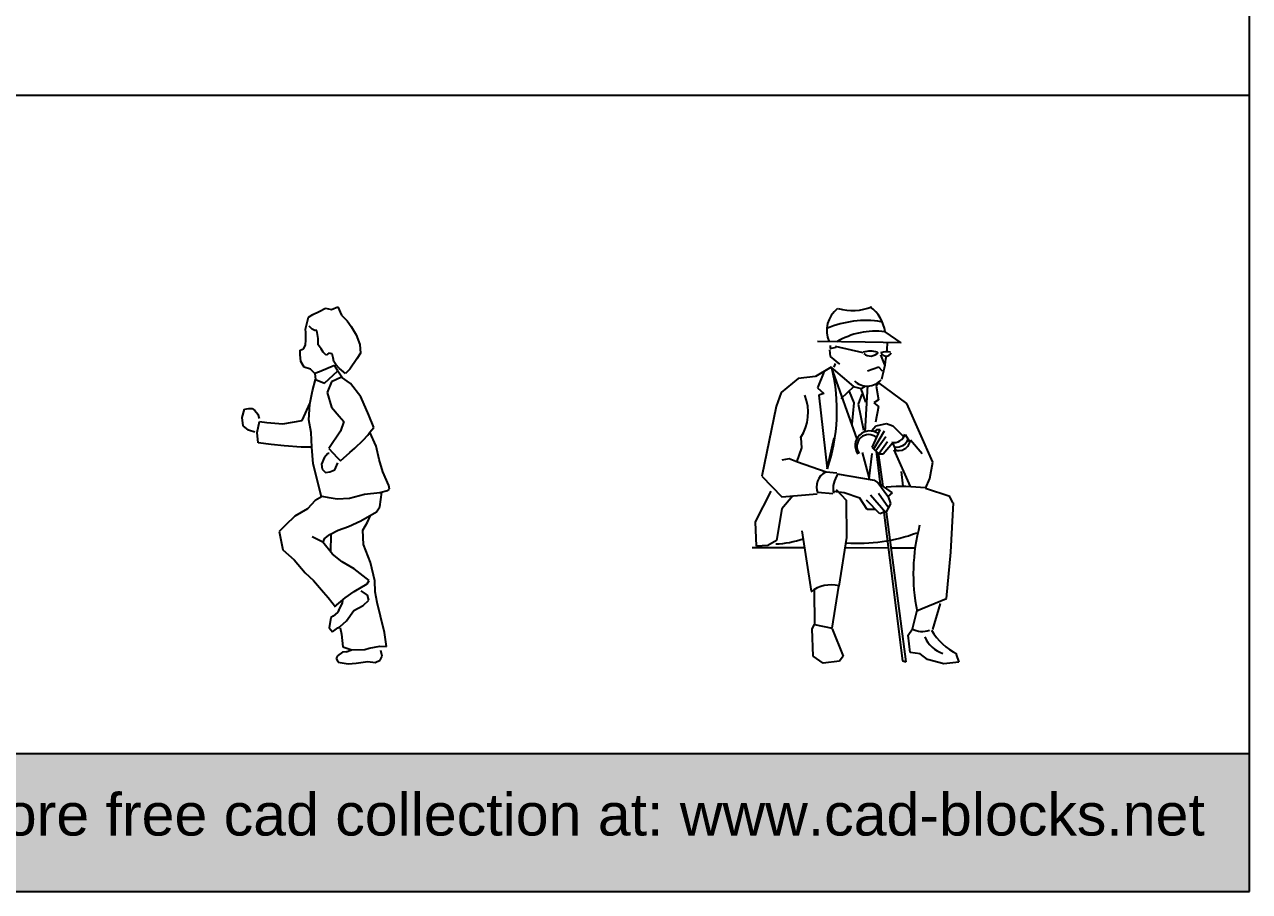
# Model space of a CAD drawing. Header units: millimetres. Extents: x 80073 to 99926, y 37306 to 52946.
# Drawn here: x 95475 to 99926, y 37306 to 40457 of the extents above; entities that cross this region are included whole.
import ezdxf

# ---------------------------------------------------------------- set-up
doc = ezdxf.new("R2010")
doc.units = ezdxf.units.MM
doc.layers.add('www.cad-blocks.net', color=7, linetype='Continuous')
doc.styles.get("Standard").update_dxf_attribs({"font": 'arial.ttf'})

# ---------------------------------------------------------------- blocks, each defined once
blk = doc.blocks.new('A$C1F673937')
for p, q in [((0.2808, 1.2813), (0.3037, 1.2928)), ((0.3037, 1.2928), (0.3247, 1.2882)), ((0.3247, 1.2882), (0.3476, 1.2977)), ((0.3476, 1.2977), (0.3612, 1.2673)), ((0.2303, 1.2164), (0.2417, 1.2603)), ((0.2417, 1.2603), (0.2579, 1.2698)), ((0.2579, 1.2698), (0.2808, 1.2813)), ((0.3612, 1.2673), (0.3821, 1.2464)), ((0.3821, 1.2464), (0.3964, 1.2262)), ((0.2323, 1.2049), (0.2303, 1.2164)), ((0.2324, 1.1772), (0.2323, 1.2049)), ((0.2553, 1.2165), (0.2438, 1.2279)), ((0.2647, 1.2117), (0.2553, 1.2165)), ((0.2715, 1.2118), (0.2647, 1.2117)), ((0.2763, 1.1821), (0.2715, 1.2118)), ((0.3964, 1.2262), (0.4146, 1.1958)), ((0.2237, 1.1448), (0.2304, 1.159)), ((0.2304, 1.159), (0.2324, 1.1772)), ((0.2763, 1.1706), (0.2763, 1.1821)), ((0.2763, 1.1591), (0.2763, 1.1706)), ((0.2878, 1.1449), (0.2763, 1.1591)), ((0.4146, 1.1958), (0.4282, 1.1614)), ((0.4282, 1.1614), (0.431, 1.129)), ((0.2115, 1.1401), (0.2237, 1.1448)), ((0.2116, 1.1245), (0.2115, 1.1401)), ((0.2143, 1.0989), (0.2116, 1.1245)), ((0.2946, 1.1335), (0.2878, 1.1449)), ((0.3061, 1.122), (0.2946, 1.1335)), ((0.3155, 1.1288), (0.3061, 1.122)), ((0.327, 1.1268), (0.3155, 1.1288)), ((0.3318, 1.1126), (0.327, 1.1268)), ((0.431, 1.129), (0.4168, 1.1087)), ((0.2258, 1.078), (0.2143, 1.0989)), ((0.2488, 1.0713), (0.2258, 1.078)), ((0.265, 1.0551), (0.2488, 1.0713)), ((0.3365, 1.085), (0.2812, 1.0619)), ((0.3338, 1.0991), (0.3318, 1.1126)), ((0.3413, 1.0877), (0.3338, 1.0991)), ((0.3481, 1.0647), (0.3365, 1.085)), ((0.3548, 1.0735), (0.3413, 1.0877)), ((0.3758, 1.0553), (0.3548, 1.0735)), ((0.3919, 1.0716), (0.3758, 1.0553)), ((0.4168, 1.1087), (0.3919, 1.0716)), ((0.2557, 0.993), (0.2671, 1.0342)), ((0.2812, 1.0619), (0.265, 1.0551)), ((0.265, 1.0551), (0.2671, 1.0342)), ((0.2671, 1.0342), (0.2995, 1.0207)), ((0.2995, 1.0207), (0.3481, 1.0647)), ((0.3252, 1.0255), (0.3091, 0.9863)), ((0.3616, 1.0418), (0.3252, 1.0255)), ((0.3481, 1.0647), (0.3652, 1.0396)), ((0.3941, 1.0189), (0.3616, 1.0418)), ((0.247, 0.9443), (0.2557, 0.993)), ((0.3091, 0.9863), (0.3254, 0.933)), ((0.4313, 0.9704), (0.3941, 1.0189)), ((0.2192, 0.8841), (0.2473, 0.9491)), ((0.2424, 0.8869), (0.247, 0.9443)), ((0.4611, 0.9036), (0.4313, 0.9704)), ((0, 0.8959), (0.0094, 0.9256)), ((0.0048, 0.8655), (0, 0.8959)), ((0.0094, 0.9256), (0.0236, 0.9277)), ((0.0236, 0.9277), (0.0371, 0.9277)), ((0.0371, 0.9277), (0.0465, 0.921)), ((0.0465, 0.921), (0.058, 0.9075)), ((0.058, 0.9075), (0.0628, 0.8913)), ((0.3254, 0.933), (0.3531, 0.9007)), ((0.3531, 0.9007), (0.3694, 0.8804)), ((0.479, 0.8597), (0.4611, 0.9036)), ((0.0237, 0.8494), (0.0048, 0.8655)), ((0.0467, 0.8427), (0.0237, 0.8494)), ((0.0554, 0.8406), (0.0633, 0.8813)), ((0.0633, 0.8813), (0.09, 0.8777)), ((0.09, 0.8777), (0.1479, 0.8726)), ((0.1479, 0.8726), (0.2192, 0.8841)), ((0.2519, 0.841), (0.2424, 0.8869)), ((0.3579, 0.846), (0.3159, 0.7823)), ((0.3694, 0.8804), (0.3579, 0.846)), ((0.464, 0.8419), (0.479, 0.8597)), ((0.0582, 0.8035), (0.0554, 0.8406)), ((0.1062, 0.7969), (0.0582, 0.8035)), ((0.2541, 0.7877), (0.2519, 0.841)), ((0.4101, 0.7844), (0.4407, 0.8127)), ((0.4407, 0.8127), (0.4568, 0.8313)), ((0.4568, 0.8313), (0.464, 0.8419)), ((0.487, 0.7909), (0.464, 0.8419)), ((0.1528, 0.7922), (0.1062, 0.7969)), ((0.2149, 0.7876), (0.1528, 0.7922)), ((0.2561, 0.7877), (0.2149, 0.7876)), ((0.2589, 0.7276), (0.2541, 0.7877)), ((0.3115, 0.7649), (0.298, 0.7486)), ((0.3162, 0.7649), (0.3115, 0.7649)), ((0.3159, 0.7823), (0.3458, 0.7499)), ((0.3573, 0.7384), (0.392, 0.7689)), ((0.392, 0.7689), (0.4101, 0.7844)), ((0.4986, 0.7423), (0.487, 0.7909)), ((0.2705, 0.6797), (0.2589, 0.7276)), ((0.298, 0.7486), (0.2886, 0.7257)), ((0.2886, 0.7257), (0.2914, 0.7074)), ((0.3373, 0.7048), (0.3487, 0.7305)), ((0.3458, 0.7499), (0.3573, 0.7384)), ((0.5122, 0.6984), (0.4986, 0.7423)), ((0.2885, 0.6065), (0.2705, 0.6797)), ((0.2914, 0.7074), (0.3029, 0.696)), ((0.3029, 0.696), (0.3191, 0.698)), ((0.3191, 0.698), (0.3373, 0.7048)), ((0.5332, 0.6478), (0.5122, 0.6984)), ((0.5002, 0.5708), (0.5079, 0.624)), ((0.5285, 0.6296), (0.5008, 0.6221)), ((0.5285, 0.6296), (0.5359, 0.6354)), ((0.5359, 0.6354), (0.5332, 0.6478)), ((0.2659, 0.594), (0.2383, 0.5642)), ((0.2916, 0.6082), (0.2659, 0.594)), ((0.3166, 0.6035), (0.2916, 0.6082)), ((0.3463, 0.5988), (0.3166, 0.6035)), ((0.3902, 0.6016), (0.3463, 0.5988)), ((0.4455, 0.6152), (0.3902, 0.6016)), ((0.5008, 0.6221), (0.4455, 0.6152)), ((0.1925, 0.5364), (0.1581, 0.5039)), ((0.2383, 0.5642), (0.1925, 0.5364)), ((0.4314, 0.52), (0.4888, 0.5525)), ((0.4564, 0.5153), (0.4665, 0.5399)), ((0.4888, 0.5525), (0.5002, 0.5708)), ((0.1581, 0.5039), (0.1345, 0.4809)), ((0.3495, 0.4864), (0.3872, 0.4998)), ((0.3872, 0.4998), (0.4314, 0.52)), ((0.439, 0.4863), (0.4564, 0.5153)), ((0.1345, 0.4809), (0.1488, 0.4141)), ((0.2939, 0.4421), (0.2551, 0.4623)), ((0.299, 0.4541), (0.2939, 0.4426)), ((0.299, 0.4541), (0.319, 0.4703)), ((0.319, 0.4703), (0.3495, 0.4864)), ((0.323, 0.4708), (0.3217, 0.4069)), ((0.4411, 0.4336), (0.439, 0.4863)), ((0.1488, 0.4141), (0.1901, 0.3778)), ((0.3284, 0.3983), (0.2939, 0.4421)), ((0.4669, 0.3688), (0.4411, 0.4336)), ((0.1901, 0.3778), (0.2293, 0.3312)), ((0.3641, 0.3711), (0.3284, 0.3983)), ((0.4076, 0.3456), (0.3641, 0.3711)), ((0.483, 0.3014), (0.4669, 0.3688)), ((0.2293, 0.3312), (0.2598, 0.3036)), ((0.4615, 0.3027), (0.4076, 0.3456)), ((0.2598, 0.3036), (0.2963, 0.2605)), ((0.407, 0.2627), (0.4544, 0.2911)), ((0.4544, 0.2911), (0.4615, 0.3027)), ((0.4836, 0.2618), (0.483, 0.3014)), ((0.2963, 0.2605), (0.3125, 0.2416)), ((0.3125, 0.2416), (0.3403, 0.2072)), ((0.3356, 0.2072), (0.3747, 0.2397)), ((0.3651, 0.2203), (0.3665, 0.231)), ((0.3747, 0.2397), (0.407, 0.2627)), ((0.4565, 0.25), (0.4335, 0.2661)), ((0.4403, 0.2128), (0.4612, 0.2318)), ((0.4612, 0.2318), (0.4565, 0.25)), ((0.4907, 0.2232), (0.4836, 0.2618)), ((0.5037, 0.1741), (0.4907, 0.2232)), ((0.3465, 0.1868), (0.3312, 0.1741)), ((0.3518, 0.1958), (0.3465, 0.1868)), ((0.3518, 0.1958), (0.3651, 0.2203)), ((0.3795, 0.1567), (0.4069, 0.1943)), ((0.4069, 0.1943), (0.4403, 0.2128)), ((0.323, 0.1683), (0.3161, 0.1311)), ((0.3312, 0.1741), (0.323, 0.1683)), ((0.3486, 0.1317), (0.3566, 0.1357)), ((0.3566, 0.1357), (0.3795, 0.1567)), ((0.518, 0.1136), (0.5037, 0.1741)), ((0.3161, 0.1311), (0.3284, 0.1167)), ((0.3284, 0.1167), (0.3486, 0.1317)), ((0.3566, 0.131), (0.3614, 0.108)), ((0.3614, 0.108), (0.3658, 0.0618)), ((0.5253, 0.0629), (0.518, 0.1136)), ((0.3658, 0.0618), (0.3987, 0.0507)), ((0.3789, 0.0443), (0.3952, 0.0505)), ((0.3987, 0.0507), (0.4466, 0.0528)), ((0.4466, 0.0528), (0.4623, 0.0571)), ((0.4623, 0.0571), (0.5009, 0.0645)), ((0.5009, 0.0645), (0.5253, 0.0629)), ((0.5092, 0.0276), (0.5044, 0.0485)), ((0.3466, 0.0294), (0.3418, 0.02)), ((0.3418, 0.02), (0.3497, 0.0068)), ((0.3655, 0.0422), (0.3466, 0.0294)), ((0.3493, 0.0069), (0.371, 0.0032)), ((0.3789, 0.0443), (0.3655, 0.0422)), ((0.371, 0.0032), (0.3859, 0)), ((0.3859, 0), (0.4142, 0.0033)), ((0.4142, 0.0033), (0.4567, 0.0091)), ((0.4567, 0.0091), (0.4836, 0.0046)), ((0.4836, 0.0046), (0.5018, 0.0134)), ((0.5018, 0.0134), (0.5092, 0.0276))]:
    blk.add_line(p, q)
blk = doc.blocks.new('A$C39B53FF2')
for p, q in [((0.5413, 1.1664), (0.4823, 1.2074)), ((0.4097, 1.1689), (0.2373, 1.1715)), ((0.2826, 1.1578), (0.2826, 1.1464)), ((0.5413, 1.1664), (0.4097, 1.1689)), ((0.2803, 1.1419), (0.2825, 1.117)), ((0.2825, 1.117), (0.3165, 1.0897)), ((0.2826, 1.1464), (0.3053, 1.1509)), ((0.4028, 1.1304), (0.303, 1.1532)), ((0.4663, 1.1234), (0.4799, 1.0871)), ((0.287, 1.0784), (0.2302, 1.0444)), ((0.287, 1.0784), (0.3796, 0.8173)), ((0.3686, 1.0079), (0.287, 1.0784)), ((0.3006, 1.092), (0.2961, 1.0784)), ((0.4594, 1.0781), (0.4186, 1.0645)), ((0.473, 1.0644), (0.4594, 1.0781)), ((0.1664, 1.0374), (0.1051, 0.9867)), ((0.2302, 1.0444), (0.1664, 1.0374)), ((0.2598, 1.0603), (0.237, 1.0036)), ((0.1051, 0.9867), (0.0871, 0.9358)), ((0.237, 1.0036), (0.2596, 0.9831)), ((0.2596, 0.9831), (0.2415, 0.9764)), ((0.3231, 0.9649), (0.3686, 1.0079)), ((0.3526, 0.9898), (0.3685, 0.9489)), ((0.3663, 1.0079), (0.3958, 1.001)), ((0.398, 0.9806), (0.3843, 0.9443)), ((0.3935, 1.0033), (0.4116, 0.9511)), ((0.3958, 1.001), (0.4094, 1.0078)), ((0.4185, 1.0124), (0.4091, 0.8422)), ((0.4593, 1.0214), (0.4502, 1.01)), ((0.4502, 1.01), (0.4592, 0.9601)), ((0.5613, 0.9463), (0.4593, 1.0214)), ((0.0871, 0.9358), (0.0345, 0.6818)), ((0.2415, 0.9764), (0.2727, 0.7086)), ((0.3685, 0.9489), (0.3615, 0.8718)), ((0.3843, 0.9443), (0.4046, 0.849)), ((0.4592, 0.9601), (0.4411, 0.9488)), ((0.4411, 0.9488), (0.4592, 0.9351)), ((0.4592, 0.9351), (0.4477, 0.8784)), ((0.6562, 0.7329), (0.5613, 0.9463)), ((0.4492, 0.864), (0.4343, 0.8474)), ((0.4351, 0.7865), (0.4647, 0.8504)), ((0.4416, 0.7819), (0.4799, 0.8466)), ((0.4518, 0.8513), (0.4445, 0.8449)), ((0.4867, 0.873), (0.4492, 0.864)), ((0.4647, 0.8504), (0.4518, 0.8513)), ((0.4871, 0.8736), (0.5112, 0.8647)), ((0.5112, 0.8647), (0.552, 0.8238)), ((0.1799, 0.7859), (0.1777, 0.8222)), ((0.2727, 0.7086), (0.2979, 0.822)), ((0.4492, 0.7751), (0.4854, 0.8266)), ((0.4616, 0.7658), (0.4909, 0.8083)), ((0.476, 0.7638), (0.5089, 0.8035)), ((0.5089, 0.8035), (0.5221, 0.7758)), ((0.573, 0.8074), (0.5566, 0.8329)), ((0.5743, 0.8143), (0.6177, 0.7653)), ((0.1616, 0.7337), (0.1799, 0.7859)), ((0.399, 0.7679), (0.4246, 0.6739)), ((0.4246, 0.6739), (0.436, 0.7649)), ((0.4351, 0.7865), (0.4601, 0.7638)), ((0.4499, 0.7731), (0.4652, 0.652)), ((0.4751, 0.6451), (0.4589, 0.7673)), ((0.4601, 0.7638), (0.476, 0.7638)), ((0.5143, 0.7781), (0.5739, 0.6442)), ((0.1344, 0.7451), (0.1072, 0.7406)), ((0.1639, 0.7337), (0.1344, 0.7451)), ((0.2682, 0.6973), (0.1639, 0.7337)), ((0.6448, 0.6739), (0.6562, 0.7329)), ((0.0345, 0.6818), (0.107, 0.6068)), ((0.3068, 0.6927), (0.2682, 0.6973)), ((0.309, 0.6904), (0.4428, 0.6675)), ((0.5415, 0.6994), (0.5471, 0.6454)), ((0.6288, 0.6376), (0.6448, 0.6739)), ((0.0115, 0.5162), (0.0684, 0.6273)), ((0.3339, 0.6223), (0.2953, 0.6269)), ((0.3044, 0.6337), (0.3406, 0.595)), ((0.4428, 0.6675), (0.5085, 0.622)), ((0.4926, 0.6084), (0.4564, 0.6584)), ((0.7173, 0.608), (0.6288, 0.6376)), ((0.1478, 0.6113), (0.1069, 0.5637)), ((0.107, 0.6068), (0.2363, 0.6179)), ((0.293, 0.6178), (0.2386, 0.6224)), ((0.3905, 0.6018), (0.3339, 0.6223)), ((0.3406, 0.595), (0.3426, 0.4589)), ((0.4177, 0.5609), (0.3905, 0.6018)), ((0.463, 0.5449), (0.4155, 0.5949)), ((0.4857, 0.5494), (0.4291, 0.613)), ((0.4948, 0.5675), (0.4586, 0.6198)), ((0.5085, 0.622), (0.4926, 0.6084)), ((0.4926, 0.6107), (0.5017, 0.5834)), ((0.5017, 0.5834), (0.4948, 0.5675)), ((0.7286, 0.5853), (0.7173, 0.608)), ((0.7214, 0.4061), (0.7308, 0.5853)), ((0.1069, 0.5637), (0.0885, 0.448)), ((0.4449, 0.5608), (0.4177, 0.5609)), ((0.4789, 0.5517), (0.463, 0.5449)), ((0.4769, 0.5594), (0.5461, 0.0116)), ((0.4948, 0.5698), (0.4857, 0.5494)), ((0.5597, 0.007), (0.4873, 0.5529)), ((0.0159, 0.4277), (0.0115, 0.5162)), ((0.0885, 0.448), (0.0567, 0.4299)), ((0.2153, 0.264), (0.1816, 0.4841)), ((0.3426, 0.4589), (0.3151, 0.282)), ((0, 0.4232), (0.191, 0.4229)), ((0.0567, 0.4299), (0.0159, 0.4277)), ((0.337, 0.4226), (0.4942, 0.4223)), ((0.5046, 0.4223), (0.5899, 0.4222)), ((0.7053, 0.2382), (0.7214, 0.4061)), ((0.2243, 0.2685), (0.2264, 0.1438)), ((0.2899, 0.13), (0.3151, 0.282)), ((0.5963, 0.193), (0.7053, 0.2382)), ((0.5826, 0.1272), (0.5986, 0.1953)), ((0.6825, 0.2201), (0.6552, 0.1249)), ((0.2173, 0.1279), (0.2264, 0.1438)), ((0.2264, 0.1438), (0.2899, 0.13)), ((0.2216, 0.0281), (0.2173, 0.1279)), ((0.2899, 0.1278), (0.3305, 0.0279)), ((0.5666, 0.1046), (0.5826, 0.1272)), ((0.5733, 0.0411), (0.5666, 0.1046)), ((0.2579, 0.003), (0.2216, 0.0281)), ((0.3169, 0.0097), (0.2579, 0.003)), ((0.3305, 0.0279), (0.3169, 0.0097)), ((0.5461, 0.0116), (0.5597, 0.007)), ((0.6096, 0.0365), (0.5733, 0.0411)), ((0.6368, 0.016), (0.6096, 0.0365)), ((0.6958, 0), (0.6368, 0.016)), ((0.7502, 0.0067), (0.6958, 0)), ((0.7412, 0.034), (0.7502, 0.0067))]:
    blk.add_line(p, q)
for centre, radius, start, end in [((0.3707, 1.2121), 0.1, 127.3418, 204.3501), ((0.3642, 1.4688), 0.1847, 253.678, 292.4817), ((0.3491, 1.1893), 0.1345, 7.6936, 54.0339), ((0.4129, 0.8875), 0.3605, 81.088, 113.1241), ((0.449, 0.9296), 0.2798, 83.1478, 120.5772), ((-0.116, 1.1944), 0.6079, 354.3642, 357.3672), ((0.4288, 1.06), 0.0771, 70.1328, 109.6672), ((0.4291, 1.1546), 0.0358, 227.8243, 321.9152), ((0.4874, 1.0832), 0.0515, 72.8174, 114.1353), ((0.4868, 1.1381), 0.0198, 203.5294, 336.2706), ((-0.116, 1.1944), 0.6079, 344.7921, 352.8107), ((-0.3518, 0.9208), 0.6596, 341.2339, 13.6177), ((0.4176, 1.0773), 0.0677, 226.3695, 318.7565), ((0.0394, 0.9137), 0.1639, 326.0811, 22.4239), ((0.4267, 0.7939), 0.0528, 53.3855, 216.0917), ((0.423, 0.7906), 0.0428, 47.9141, 216.4624), ((0.5159, 0.8441), 0.0395, 256.433, 346.886), ((0.5305, 0.8191), 0.0441, 248.5241, 353.6427), ((0.5252, 0.8321), 0.044, 261.0944, 338.1954), ((0.2929, 0.6443), 0.0595, 117.0211, 203.8988), ((0.3839, 0.6369), 0.0902, 143.6234, 190.7279), ((0.5458, -0.029), 0.6736, 82.8875, 95.0292), ((1.2786, 0.3265), 0.6935, 165.1878, 191.2916), ((0.0675, 0.8173), 0.3816, 272.6731, 287.9368), ((0.3832, 1.0717), 0.633, 266.2466, 289.8517), ((0.2877, 0.1658), 0.1216, 76.9655, 127.8922), ((0.6173, 0.1974), 0.0793, 242.1368, 289.492), ((0.7229, 0.1373), 0.1036, 202.2056, 253.0108), ((0.8519, 0.2459), 0.236, 211.4884, 242.6611)]:
    blk.add_arc(centre, radius, start, end)
blk = doc.blocks.new('format')
at = {"layer": 'www.cad-blocks.net', "true_color": 0x546d8e}
h = blk.add_hatch(color=155, dxfattribs=at)
h.set_gradient(color1=(68, 68, 68), color2=(84, 109, 142), tint=1)
h.paths.add_polyline_path([(82028.4, 37806.9), (82028.4, 37305.6), (99925.9, 37305.6), (99925.9, 37806.9)])
at = {"layer": 'www.cad-blocks.net', "color": 155, "true_color": 0x546d8e}
for p, q in [((99925.9, 37305.6), (99925.9, 52946.5)), ((99925.9, 37806.9), (99925.9, 52720)), ((82028.4, 40199.3), (99925.9, 40199.3)), ((82028.4, 37806.9), (99925.9, 37806.9)), ((82028.4, 37806.9), (99925.9, 37806.9)), ((82028.4, 37305.6), (99925.9, 37305.6))]:
    blk.add_line(p, q, dxfattribs=at)
at = {"layer": 'www.cad-blocks.net', "insert": (94243.6, 37662.5), "char_height": 153.562, "attachment_point": 1}
blk.add_mtext_dynamic_manual_height_columns('{\\C255;\\c16777215;download more free cad collection at: www.cad-blocks.net}', width=45138.163, gutter_width=12.5, heights=[0], dxfattribs=at)

msp = doc.modelspace()

# ---------------------------------------------------------------- block references
at = {"xscale": 1000, "yscale": 1000, "zscale": 1000}
for name, p in [('A$C1F673937', (96265.5, 38132.7)), ('A$C39B53FF2', (98119.4, 38132.7))]:
    msp.add_blockref(name, p, dxfattribs=at)
at = {"layer": 'www.cad-blocks.net'}
msp.add_blockref('format', (0, 0), dxfattribs=at)

doc.saveas('drawing.dxf')
